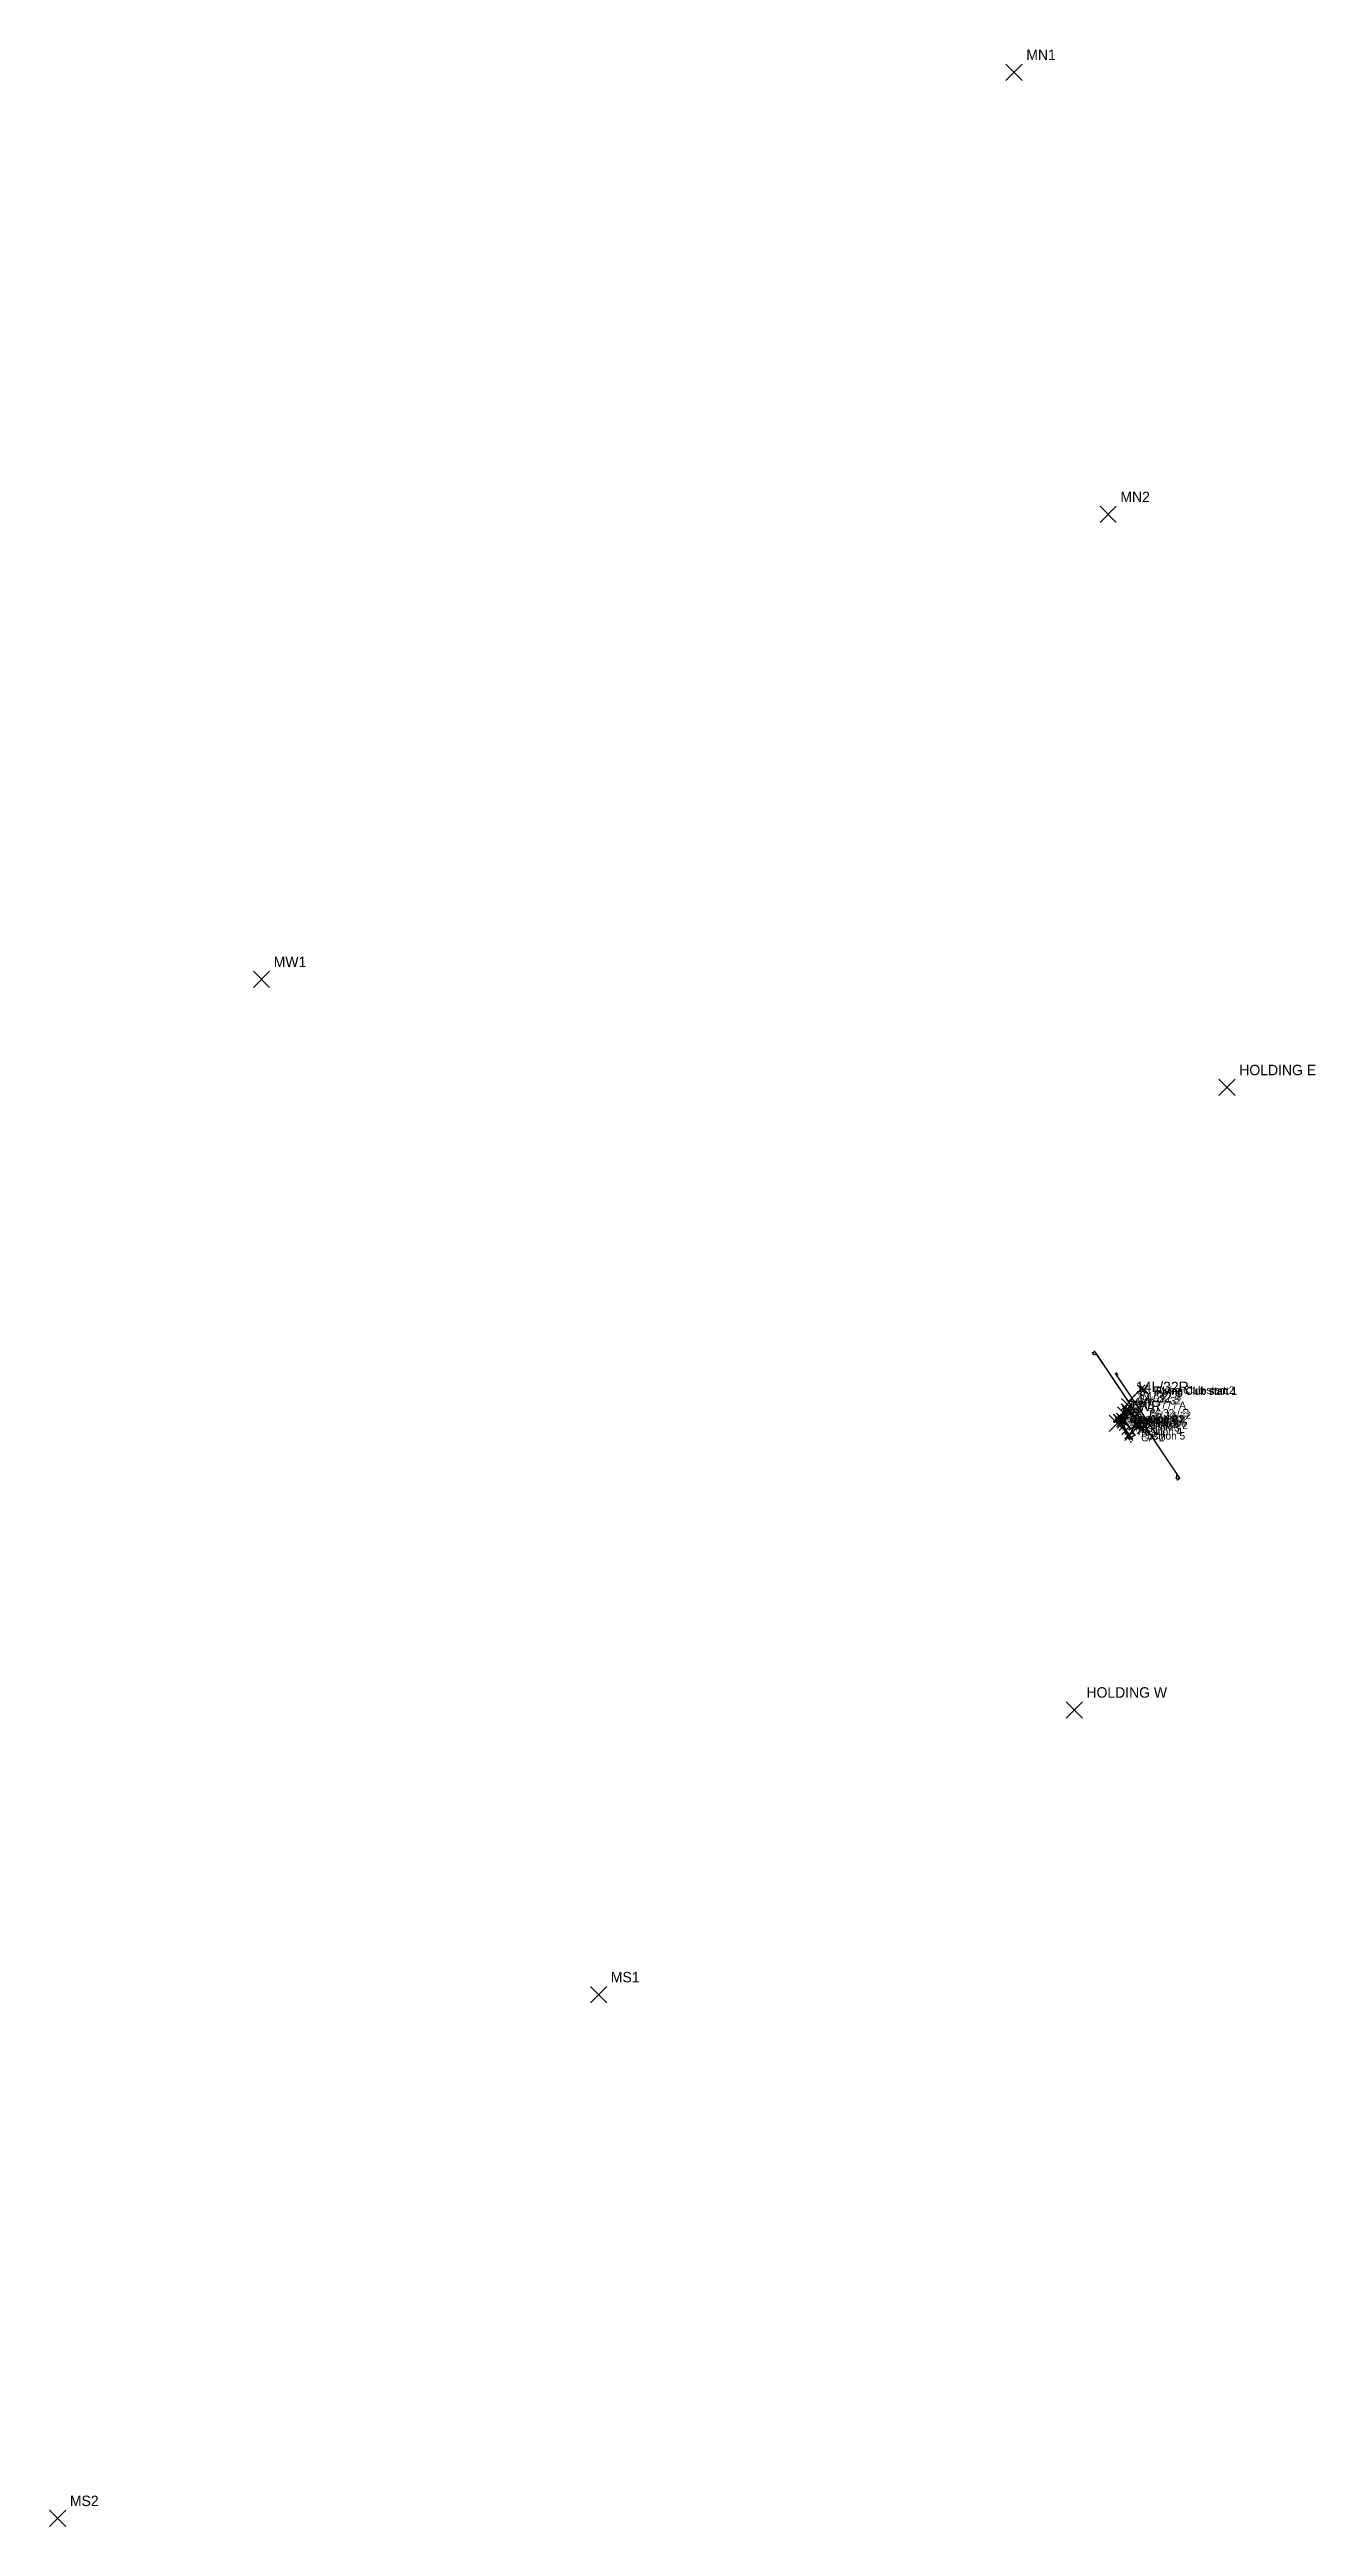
# Model space of a CAD drawing. Extents: x -17701 to 30497, y -18109 to 22206.
# Drawn here: x -17701 to 2907, y -18109 to 22206 of the extents above; entities that cross this region are included whole.
import ezdxf

# ---------------------------------------------------------------- set-up
doc = ezdxf.new("R2010")
doc.units = 0
for name, color, linetype in [('APT_RUNWAY_LABELS', 8, 'CONTINUOUS'), ('APT_RUNWAYS', 8, 'CONTINUOUS'), ('APT_TOWER', 7, 'CONTINUOUS'), ('APT_TOWER_LABELS', 7, 'CONTINUOUS'), ('OFMX_VFR_LABELS', 3, 'CONTINUOUS'), ('OFMX_VFR_POINTS', 3, 'CONTINUOUS'), ('XP_BRANCH_A_A', 8, 'CONTINUOUS'), ('XP_BRANCH_LABELS', 5, 'CONTINUOUS'), ('XP_PARKING', 7, 'CONTINUOUS'), ('XP_PARKING_LABELS', 7, 'CONTINUOUS'), ('XP_ROUTE_LABELS', 8, 'CONTINUOUS'), ('XP_ROUTE_RUNWAYS', 1, 'CONTINUOUS'), ('XP_ROUTE_TWY_A', 3, 'CONTINUOUS'), ('XP_ROUTE_TWY_C', 8, 'CONTINUOUS'), ('XP_ROUTE_TWY_D', 2, 'CONTINUOUS'), ('XP_TAXI_NODES', 9, 'CONTINUOUS'), ('XP_TAXI_SIGN_LABELS', 2, 'CONTINUOUS'), ('XP_TAXI_SIGNS', 2, 'CONTINUOUS')]:
    doc.layers.add(name, color=color, linetype=linetype)

msp = doc.modelspace()

# ---------------------------------------------------------------- linework, layer by layer
at = {"layer": 'APT_RUNWAYS'}
for p, q in [((-690.425803, 1017.433579), (692.958729, -1048.679353)), ((-349.789472, 653.13676), (319.345364, -343.971498))]:
    msp.add_line(p, q, dxfattribs=at)
at = {"layer": 'APT_TOWER'}
for p, q in [((-452.178966, -288.209051), (-186.686341, -22.716427)), ((-452.178966, -22.716427), (-186.686341, -288.209051))]:
    msp.add_line(p, q, dxfattribs=at)
msp.add_point((-319.432654, -155.462739), dxfattribs=at)
at = {"layer": 'OFMX_VFR_POINTS'}
for p, q in [((-2132.057405, 21704.701905), (-1866.56478, 21970.19453)), ((-2132.057405, 21970.19453), (-1866.56478, 21704.701905)), ((-600.663668, 14507.9194), (-335.171044, 14773.412024)), ((-600.663668, 14773.412024), (-335.171044, 14507.9194)), ((-14383.207296, 6940.486398), (-14117.714672, 7205.979023)), ((-14383.207296, 7205.979023), (-14117.714672, 6940.486398)), ((1334.84803, 5179.90043), (1600.340654, 5445.393055)), ((1334.84803, 5445.393055), (1600.340654, 5179.90043)), ((-1153.666792, -4951.192763), (-888.174167, -4685.700138)), ((-1153.666792, -4685.700138), (-888.174167, -4951.192763)), ((-8895.712819, -9584.315077), (-8630.220194, -9318.822452)), ((-8895.712819, -9318.822452), (-8630.220194, -9584.315077)), ((-17701.226803, -18109.259824), (-17435.734179, -17843.767199)), ((-17701.226803, -17843.767199), (-17435.734179, -18109.259824))]:
    msp.add_line(p, q, dxfattribs=at)
for p in [(-1999.311093, 21837.448217), (-467.917356, 14640.665712), (-14250.460984, 7073.23271), (1467.594342, 5312.646742), (-1020.92048, -4818.446451), (-8762.966507, -9451.568765), (-17568.480491, -17976.513512)]:
    msp.add_point(p, dxfattribs=at)
at = {"layer": 'XP_BRANCH_A_A'}
for p, q in [((-329.921935, 661.817748), (-347.486256, 649.808696)), ((-347.486256, 649.808696), (-325.583497, 617.46098)), ((-313.957155, 638.743689), (-329.921935, 661.817748)), ((-325.583497, 617.46098), (-313.957155, 638.743689)), ((70.448706, 405.285493), (65.475505, 398.905128)), ((-144.83386, 201.833247), (-83.700622, 257.331747)), ((-83.700622, 257.331747), (-44.297861, 293.39115)), ((-44.297861, 293.39115), (-33.245027, 303.690024)), ((-33.245027, 303.690024), (0.109495, 334.395391)), ((0.109495, 334.395391), (43.773359, 374.436684)), ((43.773359, 374.436684), (51.508428, 381.338553)), ((51.508428, 381.338553), (65.475505, 398.905128)), ((116.81012, 397.79429), (65.475505, 398.905128)), ((107.12482, 387.032845), (65.475505, 398.905128)), ((-321.227447, -69.201051), (-310.651642, -55.22496)), ((-235.627132, -5.033794), (-310.651642, -55.22496)), ((-306.422698, -81.9729), (-310.651642, -55.22496)), ((-251.436475, -74.229285), (-278.527631, -33.734096)), ((-263.990075, -55.332819), (-278.466786, -33.693391)), ((-264.113352, -143.77504), (-234.056687, -177.112391)), ((-254.317026, -169.310955), (-234.056687, -177.112391)), ((-238.554391, -93.388171), (-197.194565, -150.344165)), ((-177.503082, -136.044769), (-234.056687, -177.112391)), ((-223.821617, -206.993804), (-234.056687, -177.112391)), ((-181.294047, -268.598017), (-234.056687, -177.112391)), ((-225.914267, -112.348018), (-197.933097, -150.880466)), ((-213.160054, -131.37903), (-198.630766, -151.387093)), ((-131.722067, -339.299087), (-97.801812, -390.448881)), ((-130.548253, -366.524053), (-101.450241, -392.868355)), ((-34.7925, -348.663924), (-101.450241, -392.868355)), ((-69.817772, -295.549443), (-34.7925, -348.663924)), ((297.158532, -310.655274), (323.67002, -308.505876)), ((316.743526, -339.826151), (297.158532, -310.655274)), ((336.039087, -327.593597), (316.743526, -339.826151)), ((323.67002, -308.505876), (336.039087, -327.593597))]:
    msp.add_line(p, q, dxfattribs=at)
at = {"layer": 'XP_PARKING'}
for p, q in [((4.07555, 338.912336), (136.821862, 471.658649)), ((4.07555, 471.658649), (136.821862, 338.912336)), ((40.751664, 320.659689), (173.497976, 453.406001)), ((40.751664, 453.406001), (173.497976, 320.659689)), ((50.436964, 331.421134), (183.183276, 464.167446)), ((50.436964, 464.167446), (183.183276, 331.421134)), ((-330.363231, -121.705976), (-197.616919, 11.040337)), ((-330.363231, 11.040337), (-197.616919, -121.705976)), ((-387.600603, -135.574207), (-254.854291, -2.827895)), ((-387.600603, -2.827895), (-254.854291, -135.574207)), ((-372.795854, -148.346056), (-240.049542, -15.599744)), ((-372.795854, -15.599744), (-240.049542, -148.346056)), ((-330.486508, -210.148196), (-197.740196, -77.401884)), ((-330.486508, -77.401884), (-197.740196, -210.148196)), ((-320.690183, -235.684111), (-187.94387, -102.937799)), ((-320.690183, -102.937799), (-187.94387, -235.684111)), ((-317.809631, -140.602441), (-185.063319, -7.856129)), ((-317.809631, -7.856129), (-185.063319, -140.602441)), ((-304.927547, -159.761327), (-172.181235, -27.015015)), ((-304.927547, -27.015015), (-172.181235, -159.761327)), ((-292.287423, -178.721174), (-159.541111, -45.974862)), ((-292.287423, -45.974862), (-159.541111, -178.721174)), ((-290.194773, -273.36696), (-157.448461, -140.620648)), ((-290.194773, -140.620648), (-157.448461, -273.36696)), ((-279.53321, -197.752186), (-146.786898, -65.005874)), ((-279.53321, -65.005874), (-146.786898, -197.752186)), ((-247.667204, -334.971173), (-114.920891, -202.224861)), ((-247.667204, -202.224861), (-114.920891, -334.971173)), ((-198.095223, -405.672243), (-65.34891, -272.925931)), ((-198.095223, -272.925931), (-65.34891, -405.672243)), ((-196.921409, -432.897209), (-64.175097, -300.150897)), ((-196.921409, -300.150897), (-64.175097, -432.897209))]:
    msp.add_line(p, q, dxfattribs=at)
for p in [(70.448706, 405.285493), (107.12482, 387.032845), (116.81012, 397.79429), (-321.227447, -69.201051), (-306.422698, -81.9729), (-264.113352, -143.77504), (-263.990075, -55.332819), (-254.317026, -169.310955), (-251.436475, -74.229285), (-238.554391, -93.388171), (-225.914267, -112.348018), (-223.821617, -206.993804), (-213.160054, -131.37903), (-181.294047, -268.598017), (-131.722067, -339.299087), (-130.548253, -366.524053)]:
    msp.add_point(p, dxfattribs=at)
at = {"layer": 'XP_ROUTE_RUNWAYS'}
for p, q in [((-648.875263, 954.638468), (-144.83386, 201.833247)), ((-325.583497, 617.46098), (-83.700622, 257.331747)), ((-144.83386, 201.833247), (-77.211341, 101.041718)), ((-83.700622, 257.331747), (297.158532, -310.655274)), ((-77.211341, 101.041718), (80.772597, -134.907245)), ((80.772597, -134.907245), (648.633303, -982.367147))]:
    msp.add_line(p, q, dxfattribs=at)
at = {"layer": 'XP_ROUTE_TWY_A'}
for p, q in [((-329.921935, 661.817748), (-347.486256, 649.808696)), ((-347.486256, 649.808696), (-325.583497, 617.46098)), ((-313.957155, 638.743689), (-329.921935, 661.817748)), ((-325.583497, 617.46098), (-313.957155, 638.743689)), ((-144.83386, 201.833247), (-83.700622, 257.331747)), ((-83.700622, 257.331747), (-44.297861, 293.39115)), ((-44.297861, 293.39115), (-33.245027, 303.690024)), ((-33.245027, 303.690024), (0.109495, 334.395391)), ((0.109495, 334.395391), (43.773359, 374.436684)), ((43.773359, 374.436684), (51.508428, 381.338553)), ((51.508428, 381.338553), (65.475505, 398.905128)), ((-235.627132, -5.033794), (-310.651642, -55.22496)), ((-177.503082, -136.044769), (-234.056687, -177.112391)), ((-34.7925, -348.663924), (-101.450241, -392.868355)), ((-69.817772, -295.549443), (-34.7925, -348.663924)), ((297.158532, -310.655274), (323.67002, -308.505876)), ((316.743526, -339.826151), (297.158532, -310.655274)), ((336.039087, -327.593597), (316.743526, -339.826151)), ((323.67002, -308.505876), (336.039087, -327.593597))]:
    msp.add_line(p, q, dxfattribs=at)
at = {"layer": 'XP_ROUTE_TWY_C'}
for p, q in [((-153.088072, 50.385757), (-235.627132, -5.033794)), ((-153.088072, 50.385757), (-77.211341, 101.041718)), ((-235.627132, -5.033794), (-244.3109, -36.300696)), ((-244.3109, -36.300696), (-231.781036, -54.805755)), ((-231.781036, -54.805755), (-219.251938, -73.310815)), ((-219.251938, -73.310815), (-202.382871, -98.515369)), ((-202.382871, -98.515369), (-189.943359, -117.279513)), ((-189.943359, -117.279513), (-177.503082, -136.044769)), ((-177.503082, -136.044769), (-159.717475, -162.184472)), ((-159.717475, -162.184472), (-148.227428, -179.2907)), ((-148.227428, -179.2907), (-136.737381, -196.396927)), ((-136.737381, -196.396927), (-118.483933, -223.615221)), ((-118.483933, -223.615221), (-123.606445, -253.070757)), ((-78.108738, -241.590993), (-123.606445, -253.070757)), ((-78.108738, -241.590993), (-118.483933, -223.615221))]:
    msp.add_line(p, q, dxfattribs=at)
at = {"layer": 'XP_ROUTE_TWY_D'}
for p, q in [((-722.663939, 995.912913), (-690.425803, 1017.433579)), ((-703.572053, 965.473302), (-722.663939, 995.912913)), ((-648.875263, 954.638468), (-703.572053, 965.473302)), ((-690.425803, 1017.433579), (-648.875263, 954.638468)), ((-78.108738, -241.590993), (-84.179182, -274.450206)), ((-84.179182, -274.450206), (-69.817772, -295.549443)), ((5.597244, -185.582109), (-78.108738, -241.590993)), ((-69.817772, -295.549443), (-67.813943, -321.105373)), ((80.772597, -134.907245), (5.597244, -185.582109)), ((648.633303, -982.367147), (637.986288, -1039.235568)), ((637.986288, -1039.235568), (660.052906, -1071.565493)), ((693.279556, -1049.064088), (648.633303, -982.367147)), ((660.052906, -1071.565493), (693.279556, -1049.064088))]:
    msp.add_line(p, q, dxfattribs=at)
at = {"layer": 'XP_TAXI_NODES'}
for p in [(-722.663939, 995.912913), (-703.572053, 965.473302), (-690.425803, 1017.433579), (-648.875263, 954.638468), (-347.486256, 649.808696), (-329.921935, 661.817748), (-325.583497, 617.46098), (-313.957155, 638.743689), (-153.088072, 50.385757), (-144.83386, 201.833247), (-83.700622, 257.331747), (-77.211341, 101.041718), (-44.297861, 293.39115), (-33.245027, 303.690024), (0.109495, 334.395391), (43.773359, 374.436684), (51.508428, 381.338553), (65.475505, 398.905128), (-340.334647, -62.177979), (-319.537554, -93.126863), (-310.651642, -55.22496), (-292.813202, -133.051401), (-275.683032, -158.606219), (-253.826215, -191.181885), (-244.87675, -204.508597), (-244.3109, -36.300696), (-235.627132, -5.033794), (-234.056687, -177.112391), (-231.781036, -54.805755), (-219.251938, -73.310815), (-216.625598, -246.671489), (-202.382871, -98.515369), (-189.943359, -117.279513), (-184.987003, -320.685056), (-184.875212, -323.998665), (-183.80783, -317.820675), (-183.337692, -327.207751), (-181.248106, -299.366765), (-179.258825, -314.674971), (-177.503082, -136.044769), (-177.23662, -305.632599), (-177.124828, -313.102674), (-176.675364, -308.384674), (-176.562807, -311.136748), (-159.717475, -162.184472), (-158.831564, -363.657448), (-148.227428, -179.2907), (-136.737381, -196.396927), (-135.91732, -398.14233), (-123.606445, -253.070757), (-118.483933, -223.615221), (-101.450241, -392.868355), (-84.179182, -274.450206), (-78.108738, -241.590993), (-69.817772, -295.549443), (-67.813943, -321.105373), (-34.7925, -348.663924), (5.597244, -185.582109), (80.772597, -134.907245), (297.158532, -310.655274), (316.743526, -339.826151), (323.67002, -308.505876), (336.039087, -327.593597), (-132.52758, -403.200588), (-122.97398, -417.466897), (-98.17459, -454.683839), (637.986288, -1039.235568), (648.633303, -982.367147), (660.052906, -1071.565493), (693.279556, -1049.064088)]:
    msp.add_point(p, dxfattribs=at)
at = {"layer": 'XP_TAXI_SIGNS'}
for p, q in [((-314.263944, -69.151167), (-128.419106, 116.69367)), ((-314.263944, 116.69367), (-128.419106, -69.151167)), ((-257.894872, -24.411888), (-72.050034, 161.432949)), ((-257.894872, 161.432949), (-72.050034, -24.411888)), ((-253.384917, 63.826846), (-67.54008, 249.671683)), ((-253.384917, 249.671683), (-67.54008, 63.826846)), ((-248.524273, -25.105745), (-62.679436, 160.739092)), ((-248.524273, 160.739092), (-62.679436, -25.105745)), ((-234.466845, -59.209229), (-48.622007, 126.635608)), ((-234.466845, 126.635608), (-48.622007, -59.209229)), ((-121.311396, -132.336572), (64.533442, 53.508265)), ((-121.311396, 53.508265), (64.533442, -132.336572)), ((-102.059479, -255.868576), (83.785358, -70.023739)), ((-102.059479, -70.023739), (83.785358, -255.868576)), ((-90.070963, -258.622874), (95.773874, -72.778037)), ((-90.070963, -72.778037), (95.773874, -258.622874)), ((-73.297608, -298.591891), (112.547229, -112.747054)), ((-73.297608, -112.747054), (112.547229, -298.591891)), ((6.860134, -322.704511), (192.704972, -136.859673)), ((6.860134, -136.859673), (192.704972, -322.704511))]:
    msp.add_line(p, q, dxfattribs=at)
for p in [(-221.341525, 23.771251), (-164.972453, 68.51053), (-160.462498, 156.749264), (-155.601855, 67.816674), (-141.544426, 33.71319), (-28.388977, -39.414154), (-9.137061, -162.946157), (2.851455, -165.700456), (19.624811, -205.669472), (99.782553, -229.782092)]:
    msp.add_point(p, dxfattribs=at)

# ---------------------------------------------------------------- texts
at = {"layer": 'APT_RUNWAY_LABELS'}
for s, p in [('14L/32R', (-15.222054, 353.702099)), ('14/32', (1.266463, 183.496581))]:
    msp.add_text(s, height=169.91528, dxfattribs=at).set_placement(p)
at = {"layer": 'APT_TOWER_LABELS'}
msp.add_text('TWR', height=169.91528, dxfattribs=at).set_placement((-120.313185, 43.65673))
at = {"layer": 'OFMX_VFR_LABELS'}
for s, p in [('MN1', (-1800.191624, 22036.567686)), ('MN2', (-268.797888, 14839.785181)), ('MW1', (-14051.341516, 7272.352179)), ('HOLDING E', (1666.71381, 5511.766211)), ('HOLDING W', (-821.801011, -4619.326982)), ('MS1', (-8563.847038, -9252.449296)), ('MS2', (-17369.361023, -17777.394043))]:
    msp.add_text(s, height=169.91528, dxfattribs=at).set_placement(p)
at = {"layer": 'XP_BRANCH_LABELS'}
msp.add_text('A/A', height=122.339001, dxfattribs=at).set_placement((-39.379729, 139.295904))
at = {"layer": 'XP_PARKING_LABELS'}
for s, p in [('Flying Club start 2', (269.568174, 325.637705)), ('Flying Club start 1', (306.244289, 307.385058)), ('Flying Club start 1', (315.929588, 318.146503)), ('GA-1 start 1', (-122.107979, -148.848838)), ('Position 1', (-107.30323, -161.620687)), ('Position 2', (-64.993884, -223.422828)), ('Position B1', (-64.870607, -134.980607)), ('GA-1 start 2', (-55.197558, -248.958742)), ('Position B2', (-52.317006, -153.877073)), ('Position B3', (-39.434922, -173.035958)), ('Position B4', (-26.794798, -191.995805)), ('Position 3', (-24.702149, -286.641591)), ('Position B5', (-14.040586, -211.026817)), ('Position 4', (17.825421, -348.245804)), ('GA-2', (68.571215, -446.17184)), ('Position 5', (67.397402, -418.946875))]:
    msp.add_text(s, height=122.339001, dxfattribs=at).set_placement(p)
at = {"layer": 'XP_ROUTE_LABELS'}
for s, p in [('C/A', (-239.969016, -20.667245)), ('C/C', (-238.045968, -45.553226)), ('C/C', (-225.516487, -64.058285)), ('C/C', (-210.817404, -85.913092)), ('C/C', (-196.163115, -107.897441)), ('C/A', (-194.357602, 22.675981)), ('C/C', (-183.723221, -126.662141)), ('C/A', (-115.149706, 75.713738)), ('C/C', (-168.610279, -149.114621)), ('C/C', (-153.972452, -170.737586)), ('C/C', (-142.482405, -187.843813)), ('C/C', (-127.610657, -210.006074)), ('C/B', (-98.296335, -232.603107)), ('D/B', (-81.14396, -258.0206)), ('D/B', (-36.255747, -213.586551)), ('D/B', (43.184921, -160.244677))]:
    msp.add_text(s, height=122.339001, dxfattribs=at).set_placement(p)
at = {"layer": 'XP_TAXI_SIGN_LABELS'}
for s, p in [('C', (-22.222057, 143.242932)), ('A', (38.65697, 276.220945)), ('A', (43.517614, 187.288355)), ('14-32 / A', (34.147015, 187.982211)), ('A / 14-32', (57.575042, 153.184871)), ('B / / / / A', (170.730491, 80.057527)), ('14-32 / B', (189.982408, -43.474476)), ('B', (201.970924, -46.228775)), ('B / 14-32', (218.744279, -86.197791)), ('B', (298.902022, -110.310411))]:
    msp.add_text(s, height=122.339001, dxfattribs=at).set_placement(p)

doc.saveas('drawing.dxf')
